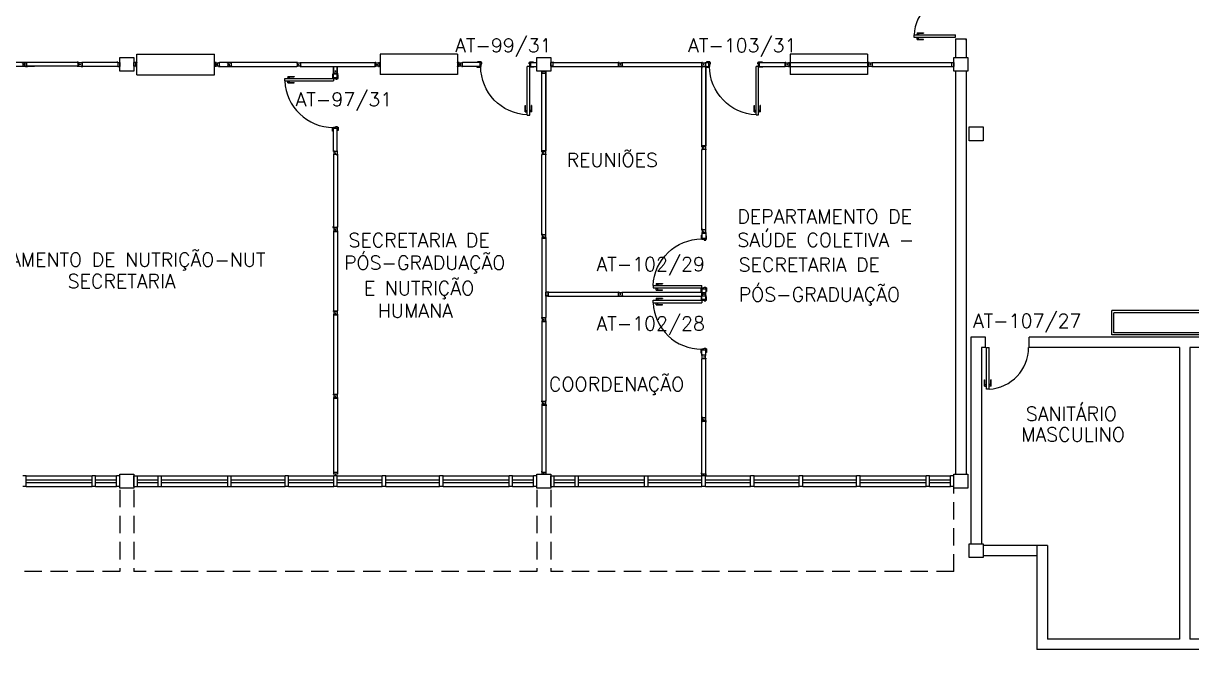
# Model space of a CAD drawing. Header units: millimetres. Extents: x 2069 to 2250, y 1124 to 1284.
# Drawn here: x 2161.82 to 2178.63, y 1150.56 to 1159.57 of the extents above; entities that cross this region are included whole.
import ezdxf

# ---------------------------------------------------------------- set-up
doc = ezdxf.new("R2010")
doc.units = ezdxf.units.MM
doc.linetypes.add('HIDDEN', pattern=[0.375, 0.25, -0.125])
for name, color, linetype in [('ALV', 2, 'Continuous'), ('DIV', 2, 'Continuous'), ('DIV2', 2, 'Continuous'), ('DIVC', 2, 'Continuous'), ('ENDEREÇO', 2, 'Continuous'), ('JANELA', 1, 'Continuous'), ('MACANETA', 1, 'Continuous'), ('PEÇAS', 1, 'Continuous'), ('PILARES', 3, 'Continuous'), ('PORTA', 2, 'Continuous'), ('PROJECOES', 1, 'HIDDEN'), ('TEXTO', 2, 'Continuous')]:
    doc.layers.add(name, color=color, linetype=linetype)
doc.styles.add('UNB-100', font='simplex.shx', dxfattribs={"height": 0.2})

# ---------------------------------------------------------------- blocks, each defined once
blk = doc.blocks.new('DOOR60')
at = {"layer": 'MACANETA', "color": 1}
for p, q in [((-0.015, -0.465), (-0.01, -0.465)), ((-0.015, -0.555), (-0.015, -0.465)), ((-0.01, -0.555), (-0.01, -0.465)), ((0.08, -0.465), (0.075, -0.465)), ((0.075, -0.555), (0.075, -0.465)), ((0.08, -0.555), (0.08, -0.465)), ((-0.015, -0.555), (0.012, -0.555)), ((-0.01, -0.535), (0.012, -0.535)), ((0.012, -0.563), (0.012, -0.528)), ((0.012, -0.528), (0.015, -0.528)), ((0.012, -0.563), (0.015, -0.563)), ((0.053, -0.528), (0.05, -0.528)), ((0.053, -0.563), (0.05, -0.563)), ((0.053, -0.563), (0.053, -0.528)), ((0.075, -0.535), (0.053, -0.535)), ((0.08, -0.555), (0.053, -0.555))]:
    blk.add_line(p, q, dxfattribs=at)
at = {"layer": 'PORTA'}
for p, q in [((0.015, -0.6), (0.015, 0)), ((0.015, 0), (0.05, 0)), ((0.05, -0.6), (0.05, 0)), ((0.05, -0.6), (0.015, -0.6))]:
    blk.add_line(p, q, dxfattribs=at)
at = {"layer": 'PORTA', "color": 1}
blk.add_arc((0.02, 0), 0.6, 272.866, 0, dxfattribs=at)
blk = doc.blocks.new('DOOR-60')
at = {"layer": 'MACANETA', "color": 1}
for p, q in [((-0.08, -0.555), (-0.08, -0.465)), ((-0.08, -0.465), (-0.075, -0.465)), ((-0.075, -0.555), (-0.075, -0.465)), ((0.01, -0.555), (0.01, -0.465)), ((0.015, -0.465), (0.01, -0.465)), ((0.015, -0.555), (0.015, -0.465)), ((-0.08, -0.555), (-0.053, -0.555)), ((-0.075, -0.535), (-0.053, -0.535)), ((-0.053, -0.528), (-0.05, -0.528)), ((-0.053, -0.563), (-0.053, -0.528)), ((-0.053, -0.563), (-0.05, -0.563)), ((-0.012, -0.528), (-0.015, -0.528)), ((-0.012, -0.563), (-0.015, -0.563)), ((-0.012, -0.563), (-0.012, -0.528)), ((0.01, -0.535), (-0.012, -0.535)), ((0.015, -0.555), (-0.012, -0.555))]:
    blk.add_line(p, q, dxfattribs=at)
at = {"layer": 'PORTA'}
for p, q in [((-0.05, -0.6), (-0.05, 0)), ((-0.015, 0), (-0.05, 0)), ((-0.015, -0.6), (-0.015, 0)), ((-0.05, -0.6), (-0.015, -0.6))]:
    blk.add_line(p, q, dxfattribs=at)
at = {"layer": 'PORTA', "color": 1}
blk.add_arc((-0.02, 0), 0.6, 180, 267.134, dxfattribs=at)
blk = doc.blocks.new('GCH12')
for p, q in [((-0.005, 0), (0.005, 0)), ((0, -0.005), (0, 0.005)), ((0.028, -0.029), (0.028, 0.028)), ((0.028, 0.028), (0.043, 0.028)), ((0.043, 0.148), (1.157, 0.148)), ((0.043, -0.149), (0.043, 0.148)), ((0.043, 0.03), (0.043, 0.028)), ((1.157, -0.149), (1.157, 0.148)), ((1.157, 0.03), (1.157, 0.028)), ((1.171, 0.028), (1.157, 0.028)), ((1.171, -0.029), (1.171, 0.028)), ((1.205, 0), (1.195, 0)), ((1.2, -0.005), (1.2, 0.005)), ((0.028, -0.029), (0.043, -0.029)), ((0.043, -0.029), (0.043, -0.031)), ((0.043, -0.149), (1.157, -0.149)), ((1.157, -0.029), (1.157, -0.031)), ((1.171, -0.029), (1.157, -0.029))]:
    blk.add_line(p, q)
blk = doc.blocks.new('IMTT')
for p, q in [((-0.005, 0), (0.005, 0)), ((0.029, 0.029), (0, 0.029)), ((0, -0.028), (0, 0.029)), ((0.029, -0.028), (0, -0.028))]:
    blk.add_line(p, q)
blk = doc.blocks.new('MTT')
for p, q in [((-0.029, 0.018), (-0.029, 0.029)), ((-0.019, 0.029), (-0.029, 0.029)), ((-0.024, 0.018), (-0.029, 0.018)), ((-0.024, 0.018), (-0.024, -0.019)), ((-0.019, 0.024), (-0.019, 0.029)), ((-0.019, 0.024), (0.018, 0.024)), ((-0.005, 0), (0.005, 0)), ((0, -0.005), (0, 0.005)), ((0.018, 0.024), (0.018, 0.029)), ((0.018, 0.029), (0.029, 0.029)), ((0.024, 0.018), (0.029, 0.018)), ((0.024, 0.018), (0.024, -0.019)), ((0.029, 0.018), (0.029, 0.029)), ((-0.029, -0.019), (-0.024, -0.019)), ((-0.029, -0.019), (-0.029, -0.029)), ((-0.019, -0.029), (-0.029, -0.029)), ((0.018, -0.024), (-0.019, -0.024)), ((-0.019, -0.024), (-0.019, -0.029)), ((0.018, -0.024), (0.018, -0.029)), ((0.018, -0.029), (0.029, -0.029)), ((0.029, -0.019), (0.024, -0.019)), ((0.029, -0.019), (0.029, -0.029))]:
    blk.add_line(p, q)
blk = doc.blocks.new('DIV8')
for p, q in [((0.005, 0), (-0.005, 0)), ((0, 0.005), (0, -0.005)), ((0.024, 0.019), (0.028, 0.019)), ((0.024, 0.017), (0.024, 0.019)), ((0.024, 0.017), (0.028, 0.017)), ((0.028, 0.03), (0.043, 0.03)), ((0.028, 0.03), (0.028, 0.019)), ((0.028, 0.017), (0.028, -0.016)), ((0.769, 0.028), (0.03, 0.028)), ((0.03, 0.028), (0.03, -0.028)), ((0.043, 0.028), (0.043, 0.03)), ((0.757, 0.028), (0.757, 0.03)), ((0.771, 0.03), (0.757, 0.03)), ((0.769, 0.028), (0.769, -0.028)), ((0.771, 0.03), (0.771, 0.019)), ((0.776, 0.019), (0.771, 0.019)), ((0.771, 0.017), (0.771, -0.016)), ((0.776, 0.017), (0.771, 0.017)), ((0.776, 0.017), (0.776, 0.019)), ((0.805, 0), (0.795, 0)), ((0.8, 0.005), (0.8, -0.005)), ((0.024, -0.016), (0.028, -0.016)), ((0.024, -0.019), (0.024, -0.016)), ((0.024, -0.019), (0.028, -0.019)), ((0.028, -0.019), (0.028, -0.03)), ((0.028, -0.03), (0.043, -0.03)), ((0.769, -0.028), (0.03, -0.028)), ((0.043, -0.03), (0.043, -0.028)), ((0.757, -0.03), (0.757, -0.028)), ((0.771, -0.03), (0.757, -0.03)), ((0.776, -0.016), (0.771, -0.016)), ((0.776, -0.019), (0.771, -0.019)), ((0.771, -0.019), (0.771, -0.03)), ((0.776, -0.019), (0.776, -0.016))]:
    blk.add_line(p, q)
blk = doc.blocks.new('DIV12')
for p, q in [((-0.0051, 0), (0.0051, 0)), ((0, -0.0051), (0, 0.0051)), ((0.0285, 0.0285), (1.1715, 0.0285)), ((0.0285, -0.0285), (0.0285, 0.0285)), ((1.1715, -0.0285), (1.1715, 0.0285)), ((1.1949, 0), (1.2051, 0)), ((1.2, -0.0051), (1.2, 0.0051)), ((0.0285, -0.0285), (1.1715, -0.0285))]:
    blk.add_line(p, q)
blk = doc.blocks.new('DIV123')
for p, q in [((-0.0285, 0.0285), (-0.0285, 1.0965)), ((0.0285, 1.0965), (-0.0285, 1.0965)), ((0.0051, 1.125), (-0.0051, 1.125)), ((0, 1.1199), (0, 1.1301)), ((0.0285, 0.0285), (0.0285, 1.0965)), ((0.0285, 0.0285), (-0.0285, 0.0285)), ((0.0051, 0), (-0.0051, 0)), ((0, -0.0051), (0, 0.0051))]:
    blk.add_line(p, q)
blk = doc.blocks.new('DOOR70')
at = {"layer": 'MACANETA', "color": 1}
for p, q in [((-0.015, -0.565), (-0.01, -0.565)), ((-0.015, -0.655), (-0.015, -0.565)), ((-0.015, -0.655), (0.012, -0.655)), ((-0.01, -0.655), (-0.01, -0.565)), ((-0.01, -0.635), (0.012, -0.635)), ((0.012, -0.663), (0.012, -0.628)), ((0.012, -0.628), (0.015, -0.628)), ((0.012, -0.663), (0.015, -0.663)), ((0.053, -0.628), (0.05, -0.628)), ((0.053, -0.663), (0.05, -0.663)), ((0.053, -0.663), (0.053, -0.628)), ((0.075, -0.635), (0.053, -0.635)), ((0.08, -0.655), (0.053, -0.655)), ((0.08, -0.565), (0.075, -0.565)), ((0.075, -0.655), (0.075, -0.565)), ((0.08, -0.655), (0.08, -0.565))]:
    blk.add_line(p, q, dxfattribs=at)
at = {"layer": 'PORTA'}
for p, q in [((0.015, -0.7), (0.015, 0)), ((0.015, 0), (0.05, 0)), ((0.05, -0.7), (0.05, 0)), ((0.05, -0.7), (0.015, -0.7))]:
    blk.add_line(p, q, dxfattribs=at)
at = {"layer": 'PORTA', "color": 1}
blk.add_arc((0.02, 0), 0.7, 272.4563, 0, dxfattribs=at)

msp = doc.modelspace()

# ---------------------------------------------------------------- linework, layer by layer
at = {"layer": 'ALV'}
for p, q in [((2175.23825, 1159.35127), (2175.23825, 1159.08127)), ((2175.23825, 1159.35127), (2175.38825, 1159.35127)), ((2175.23825, 1159.35127), (2175.23825, 1159.33127)), ((2175.38825, 1159.35127), (2175.38825, 1159.08127)), ((2175.38825, 1159.33127), (2175.38825, 1159.35127)), ((2169.41325, 1158.95277), (2170.44175, 1158.95277)), ((2171.64175, 1158.92427), (2171.64175, 1157.80675)), ((2169.34175, 1158.85277), (2169.34175, 1157.73525)), ((2175.23825, 1158.88127), (2175.23825, 1153.08127)), ((2175.38825, 1158.88127), (2175.38825, 1153.08127)), ((2171.57575, 1156.52277), (2171.58575, 1156.52277)), ((2171.57575, 1156.47277), (2171.58575, 1156.47277)), ((2169.37325, 1155.64577), (2170.44275, 1155.64577)), ((2175.45825, 1155.05627), (2175.45825, 1152.08127)), ((2175.66825, 1155.05627), (2175.45825, 1155.05627)), ((2175.60825, 1154.90627), (2175.60825, 1152.08127)), ((2175.66825, 1154.90627), (2175.60825, 1154.90627)), ((2175.66825, 1154.90627), (2175.66825, 1155.05627)), ((2180.76825, 1155.05627), (2176.29825, 1155.05627)), ((2176.29825, 1154.90627), (2176.29825, 1155.05627)), ((2178.45825, 1154.90627), (2176.29825, 1154.90627)), ((2178.45825, 1154.90627), (2178.45825, 1150.70627)), ((2180.76825, 1154.90627), (2178.60825, 1154.90627)), ((2178.60825, 1154.90627), (2178.60825, 1150.70627)), ((2171.57575, 1154.87577), (2171.58575, 1154.87577)), ((2171.57575, 1154.82577), (2171.58575, 1154.82577)), ((2176.55825, 1152.05627), (2175.63325, 1152.05627)), ((2176.40825, 1152.05627), (2176.40825, 1150.55627)), ((2176.55825, 1152.05627), (2176.55825, 1150.70627)), ((2176.40825, 1151.90627), (2175.63325, 1151.90627)), ((2178.45825, 1150.70627), (2176.55825, 1150.70627)), ((2180.50825, 1150.70627), (2178.60825, 1150.70627)), ((2180.65825, 1150.55627), (2176.40825, 1150.55627))]:
    msp.add_line(p, q, dxfattribs=at)
at = {"layer": 'DIV', "color": 3}
for p, q in [((2161.86325, 1153.05627), (2161.81325, 1153.05627)), ((2161.86325, 1152.90627), (2161.86325, 1153.05627)), ((2162.81325, 1152.90627), (2162.81325, 1153.05627)), ((2162.86325, 1153.05627), (2162.81325, 1153.05627)), ((2162.86325, 1152.90627), (2162.86325, 1153.05627)), ((2163.16325, 1152.90627), (2163.16325, 1153.05627)), ((2163.21325, 1153.05627), (2163.16325, 1153.05627)), ((2163.21325, 1152.90627), (2163.21325, 1153.05627)), ((2163.41325, 1153.05627), (2163.46325, 1153.05627)), ((2163.41325, 1152.90627), (2163.41325, 1153.05627)), ((2163.46325, 1152.90627), (2163.46325, 1153.05627)), ((2163.76325, 1153.05627), (2163.81325, 1153.05627)), ((2163.76325, 1152.90627), (2163.76325, 1153.05627)), ((2163.81325, 1152.90627), (2163.81325, 1153.05627)), ((2164.76325, 1152.90627), (2164.76325, 1153.05627)), ((2164.76325, 1153.05627), (2164.81325, 1153.05627)), ((2164.81325, 1152.90627), (2164.81325, 1153.05627)), ((2165.63825, 1153.05627), (2165.58825, 1153.05627)), ((2165.58825, 1152.90627), (2165.58825, 1153.05627)), ((2165.63825, 1152.90627), (2165.63825, 1153.05627)), ((2166.28825, 1152.90627), (2166.28825, 1153.05627)), ((2166.33825, 1153.05627), (2166.28825, 1153.05627)), ((2166.33825, 1152.90627), (2166.33825, 1153.05627)), ((2167.03825, 1153.05627), (2166.98825, 1153.05627)), ((2166.98825, 1152.90627), (2166.98825, 1153.05627)), ((2167.03825, 1152.90627), (2167.03825, 1153.05627)), ((2167.86325, 1153.05627), (2167.81325, 1153.05627)), ((2167.81325, 1152.90627), (2167.81325, 1153.05627)), ((2167.86325, 1152.90627), (2167.86325, 1153.05627)), ((2168.81325, 1152.90627), (2168.81325, 1153.05627)), ((2168.86325, 1153.05627), (2168.81325, 1153.05627)), ((2168.86325, 1152.90627), (2168.86325, 1153.05627)), ((2169.16325, 1152.90627), (2169.16325, 1153.05627)), ((2169.21325, 1153.05627), (2169.16325, 1153.05627)), ((2169.21325, 1152.90627), (2169.21325, 1153.05627)), ((2169.41325, 1153.05627), (2169.46325, 1153.05627)), ((2169.41325, 1152.90627), (2169.41325, 1153.05627)), ((2169.46325, 1152.90627), (2169.46325, 1153.05627)), ((2169.76325, 1153.05627), (2169.81325, 1153.05627)), ((2169.76325, 1152.90627), (2169.76325, 1153.05627)), ((2169.81325, 1152.90627), (2169.81325, 1153.05627)), ((2170.76325, 1152.90627), (2170.76325, 1153.05627)), ((2170.76325, 1153.05627), (2170.81325, 1153.05627)), ((2170.81325, 1152.90627), (2170.81325, 1153.05627)), ((2171.63825, 1153.05627), (2171.58825, 1153.05627)), ((2171.58825, 1152.90627), (2171.58825, 1153.05627)), ((2171.63825, 1152.90627), (2171.63825, 1153.05627)), ((2172.28825, 1152.90627), (2172.28825, 1153.05627)), ((2172.33825, 1153.05627), (2172.28825, 1153.05627)), ((2172.33825, 1152.90627), (2172.33825, 1153.05627)), ((2173.03825, 1153.05627), (2172.98825, 1153.05627)), ((2172.98825, 1152.90627), (2172.98825, 1153.05627)), ((2173.03825, 1152.90627), (2173.03825, 1153.05627)), ((2173.86325, 1153.05627), (2173.81325, 1153.05627)), ((2173.81325, 1152.90627), (2173.81325, 1153.05627)), ((2173.86325, 1152.90627), (2173.86325, 1153.05627)), ((2174.81325, 1152.90627), (2174.81325, 1153.05627)), ((2174.86325, 1153.05627), (2174.81325, 1153.05627)), ((2174.86325, 1152.90627), (2174.86325, 1153.05627)), ((2175.16325, 1152.90627), (2175.16325, 1153.05627)), ((2175.21325, 1153.05627), (2175.16325, 1153.05627)), ((2175.21325, 1152.90627), (2175.21325, 1153.05627)), ((2161.86325, 1152.90627), (2161.81325, 1152.90627)), ((2162.86325, 1152.90627), (2162.81325, 1152.90627)), ((2163.21325, 1152.90627), (2163.16325, 1152.90627)), ((2163.41325, 1152.90627), (2163.46325, 1152.90627)), ((2163.76325, 1152.90627), (2163.81325, 1152.90627)), ((2164.76325, 1152.90627), (2164.81325, 1152.90627)), ((2165.63825, 1152.90627), (2165.58825, 1152.90627)), ((2166.33825, 1152.90627), (2166.28825, 1152.90627)), ((2167.03825, 1152.90627), (2166.98825, 1152.90627)), ((2167.86325, 1152.90627), (2167.81325, 1152.90627)), ((2168.86325, 1152.90627), (2168.81325, 1152.90627)), ((2169.21325, 1152.90627), (2169.16325, 1152.90627)), ((2169.41325, 1152.90627), (2169.46325, 1152.90627)), ((2169.76325, 1152.90627), (2169.81325, 1152.90627)), ((2170.76325, 1152.90627), (2170.81325, 1152.90627)), ((2171.63825, 1152.90627), (2171.58825, 1152.90627)), ((2172.33825, 1152.90627), (2172.28825, 1152.90627)), ((2173.03825, 1152.90627), (2172.98825, 1152.90627)), ((2173.86325, 1152.90627), (2173.81325, 1152.90627)), ((2174.86325, 1152.90627), (2174.81325, 1152.90627)), ((2175.21325, 1152.90627), (2175.16325, 1152.90627))]:
    msp.add_line(p, q, dxfattribs=at)
at = {"layer": 'DIV2'}
for p, q in [((2161.98275, 1159.00777), (2161.13175, 1159.00777)), ((2161.98275, 1158.95077), (2161.13175, 1158.95077)), ((2162.64335, 1158.98127), (2162.63315, 1158.98127)), ((2162.63825, 1158.98637), (2162.63825, 1158.97617)), ((2162.66175, 1158.99777), (2162.66175, 1158.99977)), ((2162.66175, 1158.99977), (2162.66675, 1158.99977)), ((2162.66175, 1158.99777), (2162.66675, 1158.99777)), ((2162.66175, 1158.96277), (2162.66175, 1158.96477)), ((2162.66175, 1158.96477), (2162.66675, 1158.96477)), ((2162.66175, 1158.96277), (2162.66675, 1158.96277)), ((2162.66675, 1159.01177), (2162.66675, 1158.99977)), ((2162.66675, 1159.01177), (2162.68113, 1159.01177)), ((2162.66675, 1158.99777), (2162.66675, 1158.96477)), ((2162.66675, 1158.96277), (2162.66675, 1158.95077)), ((2162.66675, 1158.95077), (2162.68113, 1158.95077)), ((2162.66875, 1159.00977), (2162.66875, 1158.95277)), ((2163.18275, 1159.00977), (2162.66875, 1159.00977)), ((2163.18275, 1158.95277), (2162.66875, 1158.95277)), ((2162.68113, 1159.00977), (2162.68113, 1159.01177)), ((2162.68113, 1158.95077), (2162.68113, 1158.95277)), ((2163.17037, 1159.00977), (2163.17037, 1159.01177)), ((2163.18475, 1159.01177), (2163.17037, 1159.01177)), ((2163.17037, 1158.95077), (2163.17037, 1158.95277)), ((2163.18475, 1158.95077), (2163.17037, 1158.95077)), ((2163.18275, 1159.00977), (2163.18275, 1158.95277)), ((2163.18475, 1159.01177), (2163.18475, 1158.99977)), ((2163.18975, 1158.99977), (2163.18475, 1158.99977)), ((2163.18475, 1158.99777), (2163.18475, 1158.96477)), ((2163.18975, 1158.99777), (2163.18475, 1158.99777)), ((2163.18975, 1158.96477), (2163.18475, 1158.96477)), ((2163.18475, 1158.96277), (2163.18475, 1158.95077)), ((2163.18975, 1158.96277), (2163.18475, 1158.96277)), ((2163.18975, 1158.99777), (2163.18975, 1158.99977)), ((2163.18975, 1158.96277), (2163.18975, 1158.96477)), ((2163.20815, 1158.98127), (2163.21835, 1158.98127)), ((2163.21325, 1158.98637), (2163.21325, 1158.97617)), ((2163.41835, 1158.98127), (2163.40815, 1158.98127)), ((2163.41325, 1158.98637), (2163.41325, 1158.97617)), ((2163.43675, 1158.99777), (2163.43675, 1158.99977)), ((2163.43675, 1158.99977), (2163.44175, 1158.99977)), ((2163.43675, 1158.99777), (2163.44175, 1158.99777)), ((2163.43675, 1158.96277), (2163.43675, 1158.96477)), ((2163.43675, 1158.96477), (2163.44175, 1158.96477)), ((2163.43675, 1158.96277), (2163.44175, 1158.96277)), ((2163.44175, 1159.01177), (2163.44175, 1158.99977)), ((2163.44175, 1159.01177), (2163.45613, 1159.01177)), ((2163.44175, 1158.99777), (2163.44175, 1158.96477)), ((2163.44175, 1158.96277), (2163.44175, 1158.95077)), ((2163.44175, 1158.95077), (2163.45613, 1158.95077)), ((2163.44375, 1159.00977), (2163.44375, 1158.95277)), ((2163.45613, 1159.00977), (2163.45613, 1159.01177)), ((2163.45613, 1158.95077), (2163.45613, 1158.95277)), ((2165.75975, 1159.00977), (2164.64375, 1159.00977)), ((2164.64375, 1158.95277), (2165.75975, 1158.95277)), ((2166.28375, 1158.95245), (2166.28375, 1158.85277)), ((2166.28375, 1158.85277), (2166.28375, 1158.95245)), ((2166.34075, 1158.95245), (2166.34075, 1158.85277)), ((2166.34075, 1158.85277), (2166.34075, 1158.95245)), ((2168.39474, 1159.00933), (2168.14175, 1159.00964)), ((2168.39474, 1158.95233), (2168.14175, 1158.95277)), ((2168.34974, 1158.95233), (2168.34974, 1158.94233)), ((2168.34974, 1158.94233), (2168.39974, 1158.94233)), ((2168.35974, 1159.01933), (2168.35974, 1159.00933)), ((2168.40974, 1159.01933), (2168.35974, 1159.01933)), ((2168.39474, 1159.00933), (2168.40974, 1159.00933)), ((2168.39474, 1158.95233), (2168.39474, 1159.00933)), ((2168.39474, 1158.95233), (2168.39974, 1158.95233)), ((2168.39974, 1158.95233), (2168.40974, 1158.95233)), ((2168.39974, 1158.94233), (2168.39974, 1158.95233)), ((2168.40974, 1159.00933), (2168.40974, 1159.01933)), ((2168.41974, 1159.00933), (2168.40974, 1159.00933)), ((2168.40974, 1158.98733), (2168.41974, 1158.98733)), ((2168.40974, 1158.95233), (2168.40974, 1158.98733)), ((2168.41974, 1158.98733), (2168.41974, 1159.00933)), ((2169.09974, 1159.00933), (2169.10974, 1159.00933)), ((2169.09974, 1158.98733), (2169.09974, 1159.00933)), ((2169.10974, 1158.98733), (2169.09974, 1158.98733)), ((2169.10974, 1159.01933), (2169.15974, 1159.01933)), ((2169.10974, 1159.00933), (2169.10974, 1159.01933)), ((2169.12474, 1159.00933), (2169.10974, 1159.00933)), ((2169.10974, 1158.95233), (2169.10974, 1158.98733)), ((2169.11974, 1158.95233), (2169.10974, 1158.95233)), ((2169.12474, 1158.95233), (2169.11974, 1158.95233)), ((2169.11974, 1158.94233), (2169.11974, 1158.95233)), ((2169.16974, 1158.94233), (2169.11974, 1158.94233)), ((2169.12474, 1159.00933), (2169.21325, 1159.00933)), ((2169.12474, 1158.95233), (2169.12474, 1159.00933)), ((2169.12474, 1158.95233), (2169.21325, 1158.95233)), ((2169.15974, 1159.01933), (2169.15974, 1159.00933)), ((2169.16974, 1158.95233), (2169.16974, 1158.94233)), ((2169.43675, 1158.99777), (2169.43675, 1158.99977)), ((2169.43675, 1158.99977), (2169.44175, 1158.99977)), ((2169.43675, 1158.99777), (2169.44175, 1158.99777)), ((2169.43675, 1158.96277), (2169.43675, 1158.96477)), ((2169.43675, 1158.96477), (2169.44175, 1158.96477)), ((2169.43675, 1158.96277), (2169.44175, 1158.96277)), ((2169.44175, 1159.01177), (2169.44175, 1158.99977)), ((2169.44175, 1159.01177), (2169.45613, 1159.01177)), ((2169.44175, 1158.99777), (2169.44175, 1158.96477)), ((2169.44175, 1158.96277), (2169.44175, 1158.95077)), ((2169.44175, 1158.95077), (2169.45613, 1158.95077)), ((2169.44375, 1159.00977), (2169.44375, 1158.95277)), ((2169.44375, 1159.00977), (2170.38475, 1159.00977)), ((2169.44375, 1158.95277), (2170.38475, 1158.95277)), ((2169.45613, 1159.00977), (2169.45613, 1159.01177)), ((2169.45613, 1158.95077), (2169.45613, 1158.95277)), ((2170.38475, 1158.95277), (2170.38475, 1159.00977)), ((2170.40815, 1158.98127), (2170.41835, 1158.98127)), ((2170.41325, 1158.97617), (2170.41325, 1158.98637)), ((2171.58475, 1158.95277), (2171.58475, 1158.92427)), ((2171.58475, 1158.92427), (2171.58475, 1158.95277)), ((2171.58475, 1157.79432), (2171.58475, 1158.92427)), ((2171.60815, 1158.98127), (2171.61835, 1158.98127)), ((2171.61325, 1158.97617), (2171.61325, 1158.98637)), ((2171.61325, 1158.94767), (2171.61325, 1158.95787)), ((2171.61325, 1158.94767), (2171.61325, 1158.95787)), ((2171.61325, 1158.95771), (2171.61325, 1158.94783)), ((2171.64175, 1159.00977), (2171.68675, 1159.00977)), ((2171.64175, 1158.95277), (2171.64175, 1159.00977)), ((2171.64175, 1158.95277), (2171.64175, 1158.94277)), ((2171.64175, 1158.95277), (2171.68675, 1158.95277)), ((2171.64175, 1158.95277), (2171.64175, 1158.92427)), ((2171.64175, 1158.92427), (2171.64175, 1158.95277)), ((2171.64175, 1158.94277), (2171.69175, 1158.94277)), ((2171.64175, 1157.80675), (2171.64175, 1158.92427)), ((2171.65175, 1159.01977), (2171.65175, 1159.00977)), ((2171.70175, 1159.01977), (2171.65175, 1159.01977)), ((2171.68675, 1159.00977), (2171.70175, 1159.00977)), ((2171.68675, 1158.95277), (2171.68675, 1159.00977)), ((2171.68675, 1158.95277), (2171.69175, 1158.95277)), ((2171.69175, 1158.95277), (2171.70175, 1158.95277)), ((2171.69175, 1158.94277), (2171.69175, 1158.95277)), ((2171.70175, 1159.00977), (2171.70175, 1159.01977)), ((2171.71175, 1159.00977), (2171.70175, 1159.00977)), ((2171.70175, 1158.98777), (2171.71175, 1158.98777)), ((2171.70175, 1158.95277), (2171.70175, 1158.98777)), ((2171.71175, 1158.98777), (2171.71175, 1159.00977)), ((2172.39175, 1159.00977), (2172.40175, 1159.00977)), ((2172.39175, 1158.98777), (2172.39175, 1159.00977)), ((2172.40175, 1158.98777), (2172.39175, 1158.98777)), ((2172.40175, 1159.00977), (2172.40175, 1159.01977)), ((2172.40175, 1159.01977), (2172.45175, 1159.01977)), ((2172.41675, 1159.00977), (2172.40175, 1159.00977)), ((2172.40175, 1158.95277), (2172.40175, 1158.98777)), ((2172.41175, 1158.95277), (2172.40175, 1158.95277)), ((2172.41675, 1158.95277), (2172.41175, 1158.95277)), ((2172.41175, 1158.94277), (2172.41175, 1158.95277)), ((2172.46175, 1158.94277), (2172.41175, 1158.94277)), ((2172.41675, 1158.95277), (2172.41675, 1159.00977)), ((2172.41675, 1159.00977), (2172.78475, 1159.00977)), ((2172.41675, 1158.95277), (2172.78475, 1158.95277)), ((2172.45175, 1159.01977), (2172.45175, 1159.00977)), ((2172.46175, 1158.95277), (2172.46175, 1158.94277)), ((2172.78475, 1158.95277), (2172.78475, 1159.00977)), ((2172.80815, 1158.98127), (2172.81835, 1158.98127)), ((2172.81325, 1158.97617), (2172.81325, 1158.98637)), ((2166.28375, 1158.83877), (2166.27375, 1158.83877)), ((2166.27375, 1158.83877), (2166.27375, 1158.78877)), ((2166.27375, 1158.78877), (2166.28375, 1158.78877)), ((2166.28175, 1158.85277), (2166.29375, 1158.85277)), ((2166.28175, 1158.85277), (2166.28175, 1158.83839)), ((2166.28375, 1158.83839), (2166.28175, 1158.83839)), ((2166.29375, 1158.85277), (2166.28375, 1158.85277)), ((2166.28375, 1158.79377), (2166.28375, 1158.85277)), ((2166.34075, 1158.85277), (2166.28375, 1158.85277)), ((2166.28375, 1158.85077), (2166.34075, 1158.85077)), ((2166.34075, 1158.83839), (2166.28375, 1158.83839)), ((2166.28375, 1158.79377), (2166.34075, 1158.79377)), ((2166.28375, 1158.79377), (2166.28375, 1158.78877)), ((2166.28375, 1158.78877), (2166.28375, 1158.77877)), ((2166.28375, 1158.77877), (2166.31875, 1158.77877)), ((2166.29575, 1158.85277), (2166.32875, 1158.85277)), ((2166.31735, 1158.88127), (2166.30715, 1158.88127)), ((2166.31225, 1158.87617), (2166.31225, 1158.88637)), ((2166.31225, 1158.87617), (2166.31225, 1158.88637)), ((2166.31225, 1158.88621), (2166.31225, 1158.87633)), ((2166.31875, 1158.77877), (2166.31875, 1158.76877)), ((2166.31875, 1158.76877), (2166.34075, 1158.76877)), ((2166.33075, 1158.85277), (2166.34275, 1158.85277)), ((2166.33075, 1158.85277), (2166.34075, 1158.85277)), ((2166.34075, 1158.79377), (2166.34075, 1158.85277)), ((2166.34275, 1158.83839), (2166.34075, 1158.83839)), ((2166.35075, 1158.82877), (2166.34075, 1158.82877)), ((2166.34075, 1158.79377), (2166.34075, 1158.77877)), ((2166.34075, 1158.76877), (2166.34075, 1158.77877)), ((2166.34075, 1158.77877), (2166.35075, 1158.77877)), ((2166.34275, 1158.85277), (2166.34275, 1158.83839)), ((2166.35075, 1158.77877), (2166.35075, 1158.82877)), ((2169.29475, 1158.85277), (2169.28275, 1158.85277)), ((2169.28475, 1158.88127), (2169.28475, 1158.85277)), ((2169.28475, 1158.85277), (2169.28475, 1158.88127)), ((2169.29475, 1158.85277), (2169.28475, 1158.85277)), ((2169.28475, 1157.72282), (2169.28475, 1158.85277)), ((2169.28475, 1158.85277), (2169.34175, 1158.85277)), ((2169.28675, 1158.85477), (2169.28675, 1158.87927)), ((2169.29275, 1158.85477), (2169.28675, 1158.85477)), ((2169.29475, 1158.85977), (2169.29275, 1158.85977)), ((2169.29275, 1158.85477), (2169.29275, 1158.85977)), ((2169.29475, 1158.85277), (2169.29475, 1158.85977)), ((2169.29475, 1158.85777), (2169.29675, 1158.85777)), ((2169.29475, 1158.85777), (2169.29475, 1158.85277)), ((2169.29675, 1158.85777), (2169.29675, 1158.85277)), ((2169.32975, 1158.85277), (2169.29675, 1158.85277)), ((2169.30815, 1158.88127), (2169.31835, 1158.88127)), ((2169.31325, 1158.87617), (2169.31325, 1158.88637)), ((2169.31325, 1158.87617), (2169.31325, 1158.88637)), ((2169.31325, 1158.88621), (2169.31325, 1158.87633)), ((2169.32975, 1158.85777), (2169.33175, 1158.85777)), ((2169.32975, 1158.85777), (2169.32975, 1158.85277)), ((2169.33375, 1158.85977), (2169.33175, 1158.85977)), ((2169.33175, 1158.85977), (2169.33175, 1158.85277)), ((2169.33175, 1158.85777), (2169.33175, 1158.85277)), ((2169.34375, 1158.85277), (2169.33175, 1158.85277)), ((2169.33175, 1158.85277), (2169.34175, 1158.85277)), ((2169.33375, 1158.85977), (2169.33375, 1158.85477)), ((2169.33375, 1158.85477), (2169.33975, 1158.85477)), ((2169.33975, 1158.87927), (2169.33975, 1158.85477)), ((2169.34175, 1158.88127), (2169.34175, 1158.85277)), ((2169.34175, 1158.85277), (2169.34175, 1158.88127)), ((2169.34175, 1157.73525), (2169.34175, 1158.85277)), ((2166.31875, 1158.07877), (2166.31875, 1158.08877)), ((2166.31875, 1158.08877), (2166.34075, 1158.08877)), ((2166.34075, 1158.08877), (2166.34075, 1158.07877)), ((2166.27375, 1158.01877), (2166.27375, 1158.06877)), ((2166.27375, 1158.06877), (2166.28375, 1158.06877)), ((2166.28375, 1158.01877), (2166.27375, 1158.01877)), ((2166.28375, 1158.06877), (2166.28375, 1158.07877)), ((2166.28375, 1158.07877), (2166.31875, 1158.07877)), ((2166.28375, 1158.06377), (2166.28375, 1158.06877)), ((2166.28375, 1157.73525), (2166.28375, 1158.06377)), ((2166.28375, 1158.06377), (2166.34075, 1158.06377)), ((2166.34075, 1158.07877), (2166.35075, 1158.07877)), ((2166.34075, 1158.06377), (2166.34075, 1158.07877)), ((2166.34075, 1157.73525), (2166.34075, 1158.06377)), ((2166.35075, 1158.02877), (2166.34075, 1158.02877)), ((2166.35075, 1158.07877), (2166.35075, 1158.02877)), ((2171.58474, 1157.80832), (2171.58474, 1157.79632)), ((2171.58974, 1157.79632), (2171.58474, 1157.79632)), ((2171.58974, 1157.79432), (2171.58474, 1157.79432)), ((2171.64275, 1157.80675), (2171.58575, 1157.80675)), ((2171.58575, 1156.60675), (2171.58575, 1157.74975)), ((2171.58974, 1157.79432), (2171.58974, 1157.79632)), ((2171.61935, 1157.77825), (2171.60915, 1157.77825)), ((2171.61425, 1157.77315), (2171.61425, 1157.78335)), ((2171.64275, 1156.60675), (2171.64275, 1157.74975)), ((2166.28475, 1157.67825), (2166.28475, 1156.63677)), ((2166.34175, 1157.67825), (2166.34175, 1156.63677)), ((2169.28474, 1157.73682), (2169.28474, 1157.72482)), ((2169.28974, 1157.72482), (2169.28474, 1157.72482)), ((2169.28974, 1157.72282), (2169.28474, 1157.72282)), ((2169.34275, 1157.73525), (2169.28575, 1157.73525)), ((2169.28575, 1156.53525), (2169.28575, 1157.67825)), ((2169.28974, 1157.72282), (2169.28974, 1157.72482)), ((2169.31935, 1157.70675), (2169.30915, 1157.70675)), ((2169.31425, 1157.70165), (2169.31425, 1157.71185)), ((2169.34275, 1156.53525), (2169.34275, 1157.67825)), ((2166.28475, 1156.64915), (2166.28275, 1156.64915)), ((2166.28275, 1156.63477), (2166.28275, 1156.64915)), ((2166.28275, 1156.63477), (2166.29475, 1156.63477)), ((2166.28475, 1156.63677), (2166.34175, 1156.63677)), ((2166.29475, 1156.62977), (2166.29475, 1156.63477)), ((2166.29675, 1156.62977), (2166.29475, 1156.62977)), ((2166.29675, 1156.63477), (2166.32975, 1156.63477)), ((2166.29675, 1156.62977), (2166.29675, 1156.63477)), ((2166.30815, 1156.60627), (2166.31835, 1156.60627)), ((2166.31325, 1156.61137), (2166.31325, 1156.60117)), ((2166.32975, 1156.62977), (2166.32975, 1156.63477)), ((2166.33175, 1156.62977), (2166.32975, 1156.62977)), ((2166.33175, 1156.63477), (2166.34375, 1156.63477)), ((2166.33175, 1156.62977), (2166.33175, 1156.63477)), ((2166.34375, 1156.64915), (2166.34175, 1156.64915)), ((2166.34375, 1156.63477), (2166.34375, 1156.64915)), ((2171.57575, 1156.52277), (2171.57575, 1156.47277)), ((2171.58575, 1156.54975), (2171.64275, 1156.54975)), ((2171.58575, 1156.54975), (2171.58575, 1156.47777)), ((2171.58575, 1156.47777), (2171.58575, 1156.47277)), ((2171.58575, 1156.47777), (2171.64275, 1156.47777)), ((2171.58575, 1156.47277), (2171.58575, 1156.46277)), ((2171.58575, 1156.46277), (2171.62075, 1156.46277)), ((2171.62075, 1156.46277), (2171.62075, 1156.45277)), ((2171.62075, 1156.45277), (2171.64275, 1156.45277)), ((2171.64275, 1156.54975), (2171.64275, 1156.47777)), ((2171.65275, 1156.51277), (2171.64275, 1156.51277)), ((2171.64275, 1156.47777), (2171.64275, 1156.46277)), ((2171.64275, 1156.46277), (2171.65275, 1156.46277)), ((2171.64275, 1156.45277), (2171.64275, 1156.46277)), ((2171.65275, 1156.46277), (2171.65275, 1156.51277)), ((2171.57575, 1155.75277), (2171.58575, 1155.75277)), ((2171.57575, 1155.70277), (2171.57575, 1155.75277)), ((2171.58575, 1155.76277), (2171.62075, 1155.76277)), ((2171.58575, 1155.75277), (2171.58575, 1155.76277)), ((2171.58575, 1155.74777), (2171.58575, 1155.75277)), ((2171.58575, 1155.74777), (2171.64275, 1155.74777)), ((2171.58575, 1155.74777), (2171.58575, 1155.70277)), ((2171.62075, 1155.77277), (2171.64275, 1155.77277)), ((2171.62075, 1155.76277), (2171.62075, 1155.77277)), ((2171.64275, 1155.77277), (2171.64275, 1155.76277)), ((2171.64275, 1155.74777), (2171.64275, 1155.76277)), ((2171.64275, 1155.76277), (2171.65275, 1155.76277)), ((2171.64275, 1155.74777), (2171.64275, 1155.70277)), ((2171.65275, 1155.76277), (2171.65275, 1155.71277)), ((2169.36625, 1155.69077), (2169.36625, 1155.69277)), ((2169.36625, 1155.69277), (2169.37125, 1155.69277)), ((2169.36625, 1155.69077), (2169.37125, 1155.69077)), ((2169.36625, 1155.65577), (2169.36625, 1155.65777)), ((2169.36625, 1155.65777), (2169.37125, 1155.65777)), ((2169.36625, 1155.65577), (2169.37125, 1155.65577)), ((2169.37125, 1155.70477), (2169.37125, 1155.69277)), ((2169.37125, 1155.70477), (2169.38564, 1155.70477)), ((2169.37125, 1155.69077), (2169.37125, 1155.65777)), ((2169.37125, 1155.65577), (2169.37125, 1155.64377)), ((2169.37125, 1155.64377), (2169.38564, 1155.64377)), ((2169.37325, 1155.70277), (2169.37325, 1155.64577)), ((2169.37325, 1155.70277), (2170.38575, 1155.70277)), ((2169.38564, 1155.70277), (2169.38564, 1155.70477)), ((2169.38564, 1155.64377), (2169.38564, 1155.64577)), ((2169.44475, 1155.64577), (2170.38575, 1155.64577)), ((2170.38575, 1155.64577), (2170.38575, 1155.70277)), ((2170.40915, 1155.67427), (2170.41935, 1155.67427)), ((2171.58575, 1155.70277), (2171.57575, 1155.70277)), ((2171.58575, 1155.64577), (2171.57575, 1155.64577)), ((2171.57575, 1155.64577), (2171.57575, 1155.59577)), ((2171.57575, 1155.59577), (2171.58575, 1155.59577)), ((2171.58575, 1155.60077), (2171.58575, 1155.64577)), ((2171.58575, 1155.60077), (2171.58575, 1155.59577)), ((2171.58575, 1155.60077), (2171.64275, 1155.60077)), ((2171.58575, 1155.59577), (2171.58575, 1155.58577)), ((2171.58575, 1155.58577), (2171.62075, 1155.58577)), ((2171.62075, 1155.58577), (2171.62075, 1155.57577)), ((2171.62075, 1155.57577), (2171.64275, 1155.57577)), ((2171.65275, 1155.71277), (2171.64275, 1155.71277)), ((2171.64275, 1155.60077), (2171.64275, 1155.64577)), ((2171.65275, 1155.63577), (2171.64275, 1155.63577)), ((2171.64275, 1155.60077), (2171.64275, 1155.58577)), ((2171.64275, 1155.58577), (2171.65275, 1155.58577)), ((2171.64275, 1155.57577), (2171.64275, 1155.58577)), ((2171.65275, 1155.58577), (2171.65275, 1155.63577)), ((2171.62075, 1154.89577), (2171.64275, 1154.89577)), ((2171.62075, 1154.88577), (2171.62075, 1154.89577)), ((2171.64275, 1154.89577), (2171.64275, 1154.88577)), ((2171.57575, 1154.82577), (2171.57575, 1154.87577)), ((2171.58575, 1154.88577), (2171.62075, 1154.88577)), ((2171.58575, 1154.87577), (2171.58575, 1154.88577)), ((2171.58575, 1154.87077), (2171.58575, 1154.87577)), ((2171.58575, 1154.87077), (2171.64275, 1154.87077)), ((2171.58575, 1154.79878), (2171.58575, 1154.87077)), ((2171.58575, 1154.79878), (2171.64275, 1154.79878)), ((2171.58575, 1153.05627), (2171.58575, 1154.74178)), ((2171.64275, 1154.87077), (2171.64275, 1154.88577)), ((2171.64275, 1154.88577), (2171.65275, 1154.88577)), ((2171.64275, 1154.79878), (2171.64275, 1154.87077)), ((2171.65275, 1154.83577), (2171.64275, 1154.83577)), ((2171.64275, 1153.05627), (2171.64275, 1154.74178)), ((2171.65275, 1154.88577), (2171.65275, 1154.83577)), ((2169.28375, 1154.07825), (2169.28375, 1154.06387)), ((2169.28375, 1154.07825), (2169.29575, 1154.07825)), ((2169.28575, 1154.06387), (2169.28375, 1154.06387)), ((2169.28575, 1154.07625), (2169.28575, 1153.11225)), ((2169.28575, 1154.07625), (2169.34275, 1154.07625)), ((2169.29575, 1154.08325), (2169.29575, 1154.07825)), ((2169.29775, 1154.08325), (2169.29575, 1154.08325)), ((2169.29775, 1154.08325), (2169.29775, 1154.07825)), ((2169.29775, 1154.07825), (2169.33075, 1154.07825)), ((2169.30915, 1154.10675), (2169.31935, 1154.10675)), ((2169.31425, 1154.11185), (2169.31425, 1154.10165)), ((2169.33075, 1154.08325), (2169.33075, 1154.07825)), ((2169.33275, 1154.08325), (2169.33075, 1154.08325)), ((2169.33275, 1154.08325), (2169.33275, 1154.07825)), ((2169.33275, 1154.07825), (2169.34475, 1154.07825)), ((2169.34275, 1154.07625), (2169.34275, 1153.11225)), ((2169.34475, 1154.06387), (2169.34275, 1154.06387)), ((2169.34475, 1154.07825), (2169.34475, 1154.06387)), ((2171.61425, 1153.88063), (2171.61425, 1153.87043)), ((2171.58375, 1153.84703), (2171.58375, 1153.83264)), ((2171.58375, 1153.84703), (2171.59575, 1153.84703)), ((2171.58575, 1153.83264), (2171.58375, 1153.83264)), ((2171.58575, 1153.84503), (2171.64275, 1153.84503)), ((2171.59575, 1153.85203), (2171.59575, 1153.84703)), ((2171.59775, 1153.85203), (2171.59575, 1153.85203)), ((2171.59775, 1153.85203), (2171.59775, 1153.84703)), ((2171.59775, 1153.84703), (2171.63075, 1153.84703)), ((2171.60915, 1153.87553), (2171.61935, 1153.87553)), ((2171.63075, 1153.85203), (2171.63075, 1153.84703)), ((2171.63275, 1153.85203), (2171.63075, 1153.85203)), ((2171.63275, 1153.85203), (2171.63275, 1153.84703)), ((2171.63275, 1153.84703), (2171.64475, 1153.84703)), ((2171.64475, 1153.83264), (2171.64275, 1153.83264)), ((2171.64475, 1153.84703), (2171.64475, 1153.83264)), ((2169.28375, 1153.11025), (2169.28375, 1153.12463)), ((2169.28575, 1153.12463), (2169.28375, 1153.12463)), ((2169.28375, 1153.11025), (2169.29575, 1153.11025)), ((2169.28575, 1153.11225), (2169.34275, 1153.11225)), ((2169.29575, 1153.10525), (2169.29575, 1153.11025)), ((2169.29775, 1153.10525), (2169.29575, 1153.10525)), ((2169.29775, 1153.10525), (2169.29775, 1153.11025)), ((2169.29775, 1153.11025), (2169.33075, 1153.11025)), ((2169.30915, 1153.10675), (2169.31935, 1153.10675)), ((2169.31425, 1153.08685), (2169.31425, 1153.10165)), ((2169.33075, 1153.10525), (2169.33075, 1153.11025)), ((2169.33275, 1153.10525), (2169.33075, 1153.10525)), ((2169.33275, 1153.10525), (2169.33275, 1153.11025)), ((2169.33275, 1153.11025), (2169.34475, 1153.11025)), ((2169.34475, 1153.12463), (2169.34275, 1153.12463)), ((2169.34475, 1153.11025), (2169.34475, 1153.12463)), ((2171.58275, 1153.08521), (2171.58275, 1153.0996)), ((2171.58475, 1153.0996), (2171.58275, 1153.0996)), ((2171.58275, 1153.08521), (2171.59475, 1153.08521)), ((2171.58475, 1153.08721), (2171.64175, 1153.08721)), ((2171.59475, 1153.08021), (2171.59475, 1153.08521)), ((2171.59675, 1153.08021), (2171.59475, 1153.08021)), ((2171.59675, 1153.08021), (2171.59675, 1153.08521)), ((2171.59675, 1153.08521), (2171.62975, 1153.08521)), ((2171.60815, 1153.08171), (2171.61835, 1153.08171)), ((2171.61325, 1153.06181), (2171.61325, 1153.07661)), ((2171.62975, 1153.08021), (2171.62975, 1153.08521)), ((2171.63175, 1153.08021), (2171.62975, 1153.08021)), ((2171.63175, 1153.08021), (2171.63175, 1153.08521)), ((2171.63175, 1153.08521), (2171.64375, 1153.08521)), ((2171.64375, 1153.0996), (2171.64175, 1153.0996)), ((2171.64375, 1153.08521), (2171.64375, 1153.0996))]:
    msp.add_line(p, q, dxfattribs=at)
at = {"layer": 'JANELA', "color": 1}
for p, q in [((2161.86325, 1153.05627), (2162.81325, 1153.05627)), ((2162.86325, 1153.05627), (2163.16325, 1153.05627)), ((2163.46325, 1153.05627), (2163.76325, 1153.05627)), ((2163.81325, 1153.05627), (2164.76325, 1153.05627)), ((2164.81325, 1153.05627), (2165.58825, 1153.05627)), ((2165.63825, 1153.05627), (2166.28825, 1153.05627)), ((2166.33825, 1153.05627), (2166.98825, 1153.05627)), ((2167.03825, 1153.05627), (2167.81325, 1153.05627)), ((2167.86325, 1153.05627), (2168.81325, 1153.05627)), ((2168.86325, 1153.05627), (2169.16325, 1153.05627)), ((2169.46325, 1153.05627), (2169.76325, 1153.05627)), ((2169.81325, 1153.05627), (2170.76325, 1153.05627)), ((2170.81325, 1153.05627), (2171.58825, 1153.05627)), ((2171.63825, 1153.05627), (2172.28825, 1153.05627)), ((2172.33825, 1153.05627), (2172.98825, 1153.05627)), ((2173.03825, 1153.05627), (2173.81325, 1153.05627)), ((2173.86325, 1153.05627), (2174.81325, 1153.05627)), ((2174.86325, 1153.05627), (2175.16325, 1153.05627)), ((2161.86325, 1153.00127), (2162.81325, 1153.00127)), ((2161.86325, 1152.96127), (2162.81325, 1152.96127)), ((2161.86325, 1152.90627), (2162.81325, 1152.90627)), ((2162.86325, 1153.00127), (2163.16325, 1153.00127)), ((2162.86325, 1152.96127), (2163.16325, 1152.96127)), ((2162.86325, 1152.90627), (2163.16325, 1152.90627)), ((2163.46325, 1153.00127), (2163.76325, 1153.00127)), ((2163.46325, 1152.96127), (2163.76325, 1152.96127)), ((2163.46325, 1152.90627), (2163.76325, 1152.90627)), ((2163.81325, 1153.00127), (2164.76325, 1153.00127)), ((2163.81325, 1152.96127), (2164.76325, 1152.96127)), ((2163.81325, 1152.90627), (2164.76325, 1152.90627)), ((2164.81325, 1153.00127), (2165.58825, 1153.00127)), ((2164.81325, 1152.96127), (2165.58825, 1152.96127)), ((2164.81325, 1152.90627), (2165.58825, 1152.90627)), ((2165.63825, 1153.00127), (2166.28825, 1153.00127)), ((2165.63825, 1152.96127), (2166.28825, 1152.96127)), ((2165.63825, 1152.90627), (2166.28825, 1152.90627)), ((2166.33825, 1153.00127), (2166.98825, 1153.00127)), ((2166.33825, 1152.96127), (2166.98825, 1152.96127)), ((2166.33825, 1152.90627), (2166.98825, 1152.90627)), ((2167.03825, 1153.00127), (2167.81325, 1153.00127)), ((2167.03825, 1152.96127), (2167.81325, 1152.96127)), ((2167.03825, 1152.90627), (2167.81325, 1152.90627)), ((2167.86325, 1153.00127), (2168.81325, 1153.00127)), ((2167.86325, 1152.96127), (2168.81325, 1152.96127)), ((2167.86325, 1152.90627), (2168.81325, 1152.90627)), ((2168.86325, 1153.00127), (2169.16325, 1153.00127)), ((2168.86325, 1152.96127), (2169.16325, 1152.96127)), ((2168.86325, 1152.90627), (2169.16325, 1152.90627)), ((2169.46325, 1153.00127), (2169.76325, 1153.00127)), ((2169.46325, 1152.96127), (2169.76325, 1152.96127)), ((2169.46325, 1152.90627), (2169.76325, 1152.90627)), ((2169.81325, 1153.00127), (2170.76325, 1153.00127)), ((2169.81325, 1152.96127), (2170.76325, 1152.96127)), ((2169.81325, 1152.90627), (2170.76325, 1152.90627)), ((2170.81325, 1153.00127), (2171.58825, 1153.00127)), ((2170.81325, 1152.96127), (2171.58825, 1152.96127)), ((2170.81325, 1152.90627), (2171.58825, 1152.90627)), ((2171.63825, 1153.00127), (2172.28825, 1153.00127)), ((2171.63825, 1152.96127), (2172.28825, 1152.96127)), ((2171.63825, 1152.90627), (2172.28825, 1152.90627)), ((2172.33825, 1153.00127), (2172.98825, 1153.00127)), ((2172.33825, 1152.96127), (2172.98825, 1152.96127)), ((2172.33825, 1152.90627), (2172.98825, 1152.90627)), ((2173.03825, 1153.00127), (2173.81325, 1153.00127)), ((2173.03825, 1152.96127), (2173.81325, 1152.96127)), ((2173.03825, 1152.90627), (2173.81325, 1152.90627)), ((2173.86325, 1153.00127), (2174.81325, 1153.00127)), ((2173.86325, 1152.96127), (2174.81325, 1152.96127)), ((2173.86325, 1152.90627), (2174.81325, 1152.90627)), ((2174.86325, 1153.00127), (2175.16325, 1153.00127)), ((2174.86325, 1152.96127), (2175.16325, 1152.96127)), ((2174.86325, 1152.90627), (2175.16325, 1152.90627))]:
    msp.add_line(p, q, dxfattribs=at)
at = {"layer": 'PEÇAS'}
for p, q in [((2179.58325, 1155.43627), (2177.48325, 1155.43627)), ((2177.48325, 1155.08627), (2177.48325, 1155.43627)), ((2179.55325, 1155.40627), (2177.51325, 1155.40627)), ((2177.51325, 1155.11627), (2177.51325, 1155.40627)), ((2179.58325, 1155.08627), (2177.48325, 1155.08627)), ((2179.55325, 1155.11627), (2177.51325, 1155.11627))]:
    msp.add_line(p, q, dxfattribs=at)
at = {"layer": 'PILARES'}
for p, q in [((2163.21325, 1158.88127), (2163.21325, 1159.08127)), ((2163.21325, 1159.08127), (2163.41325, 1159.08127)), ((2163.41325, 1159.08127), (2163.41325, 1158.88127)), ((2169.21325, 1159.08127), (2169.41325, 1159.08127)), ((2169.21325, 1158.88127), (2169.21325, 1159.08127)), ((2169.41325, 1159.08127), (2169.41325, 1158.88127)), ((2175.21325, 1158.88127), (2175.21325, 1159.08127)), ((2175.21325, 1159.08127), (2175.41325, 1159.08127)), ((2175.21325, 1158.88127), (2175.21325, 1159.08127)), ((2175.41325, 1159.08127), (2175.41325, 1158.88127)), ((2163.41325, 1158.88127), (2163.21325, 1158.88127)), ((2169.41325, 1158.88127), (2169.21325, 1158.88127)), ((2175.41325, 1158.88127), (2175.21325, 1158.88127)), ((2175.43325, 1157.88127), (2175.43325, 1158.08127)), ((2175.43325, 1158.08127), (2175.63325, 1158.08127)), ((2175.63325, 1158.08127), (2175.63325, 1157.88127)), ((2175.63325, 1157.88127), (2175.43325, 1157.88127)), ((2163.21325, 1152.88127), (2163.21325, 1153.08127)), ((2163.21325, 1153.08127), (2163.41325, 1153.08127)), ((2163.41325, 1153.08127), (2163.41325, 1152.88127)), ((2169.21325, 1153.08127), (2169.41325, 1153.08127)), ((2169.21325, 1152.88127), (2169.21325, 1153.08127)), ((2169.41325, 1153.08127), (2169.41325, 1152.88127)), ((2175.21325, 1153.08127), (2175.41325, 1153.08127)), ((2175.21325, 1152.88127), (2175.21325, 1153.08127)), ((2175.41325, 1153.08127), (2175.41325, 1152.88127)), ((2163.41325, 1152.88127), (2163.21325, 1152.88127)), ((2169.41325, 1152.88127), (2169.21325, 1152.88127)), ((2175.41325, 1152.88127), (2175.21325, 1152.88127)), ((2175.43325, 1152.08127), (2175.63325, 1152.08127)), ((2175.43325, 1151.88127), (2175.43325, 1152.08127)), ((2175.63325, 1152.08127), (2175.63325, 1151.88127)), ((2175.63325, 1151.88127), (2175.43325, 1151.88127))]:
    msp.add_line(p, q, dxfattribs=at)
at = {"layer": 'PROJECOES', "linetype": 'HIDDEN'}
for p, q in [((2175.21325, 1151.68127), (2175.21325, 1152.88127)), ((2163.21325, 1152.85627), (2163.21325, 1151.68127)), ((2163.41325, 1152.85627), (2163.41325, 1151.68127)), ((2169.21325, 1152.85627), (2169.21325, 1151.68127)), ((2169.41325, 1152.85627), (2169.41325, 1151.68127)), ((2163.21325, 1151.68127), (2157.41325, 1151.68127)), ((2169.21325, 1151.68127), (2163.41325, 1151.68127)), ((2175.21325, 1151.68127), (2169.41325, 1151.68127))]:
    msp.add_line(p, q, dxfattribs=at)

# ---------------------------------------------------------------- block references
at = {"layer": 'DIV'}
msp.add_blockref('GCH12', (2163.41525, 1158.98127), dxfattribs=at)
at = {"layer": 'DIV', "rotation": 180}
for p in [(2168.11325, 1158.98127), (2174.01325, 1158.98127)]:
    msp.add_blockref('GCH12', p, dxfattribs=at)
at = {"layer": 'DIV', "extrusion": (0, 0, -1), "xscale": -1, "zscale": -1, "rotation": 90}
msp.add_blockref('DOOR70', (-2166.28375, 1158.79377), dxfattribs=at)
at = {"layer": 'DIV2'}
for name, p in [('MTT', (2161.83825, 1158.98127)), ('DIV8', (2161.83825, 1158.98127)), ('IMTT', (2163.41325, 1158.98127)), ('IMTT', (2163.41325, 1158.98127)), ('MTT', (2164.61525, 1158.98127)), ('MTT', (2164.78825, 1158.98127)), ('MTT', (2165.78825, 1158.98127)), ('MTT', (2165.78825, 1158.98127)), ('MTT', (2166.91325, 1158.98127)), ('MTT', (2166.91325, 1158.98127)), ('MTT', (2168.11325, 1158.98127)), ('MTT', (2168.11325, 1158.98127)), ('IMTT', (2169.41325, 1158.98127)), ('DIV12', (2170.41325, 1158.98127)), ('DIV12', (2172.81325, 1158.98127)), ('DIV12', (2174.01325, 1158.98127)), ('MTT', (2171.61425, 1157.77825)), ('MTT', (2166.31325, 1157.70675)), ('MTT', (2169.31425, 1157.70675)), ('MTT', (2166.31325, 1156.60627)), ('MTT', (2171.61425, 1156.57825)), ('MTT', (2169.31425, 1156.50675)), ('IMTT', (2169.34275, 1155.67427)), ('DIV12', (2170.41425, 1155.67427)), ('MTT', (2166.31325, 1155.40627)), ('MTT', (2169.31425, 1155.30675)), ('MTT', (2166.31325, 1154.20627)), ('MTT', (2169.31425, 1154.10675)), ('MTT', (2171.61425, 1153.87553))]:
    msp.add_blockref(name, p, dxfattribs=at)
at = {"layer": 'DIV2', "xscale": -1}
msp.add_blockref('MTT', (2162.63825, 1158.98127), dxfattribs=at)
at = {"layer": 'DIV2'}
for name, p, rotation in [('IMTT', (2163.21325, 1158.98127), 180), ('IMTT', (2163.21325, 1158.98127), 180), ('DIV123', (2165.78825, 1158.98127), 270), ('DIV123', (2165.78825, 1158.98127), 270), ('IMTT', (2166.31225, 1158.95245), 270), ('MTT', (2170.41325, 1158.98127), 90), ('MTT', (2171.61325, 1158.98127), 90), ('IMTT', (2171.61325, 1158.95277), 270), ('MTT', (2172.81325, 1158.98127), 90), ('MTT', (2174.01325, 1158.98127), 90), ('IMTT', (2175.21325, 1158.98127), 180), ('IMTT', (2175.21325, 1158.98127), 180), ('IMTT', (2169.31325, 1158.88127), 270), ('DIV12', (2166.31325, 1156.60627), 270), ('DIV12', (2169.31425, 1156.50675), 270), ('MTT', (2170.41425, 1155.67427), 90), ('DOOR70', (2171.58575, 1155.60077), 270), ('MTT', (2171.61425, 1155.67427), 90), ('DIV12', (2166.31325, 1155.40627), 270), ('DIV12', (2169.31425, 1155.30675), 270), ('DIV123', (2166.31325, 1154.20627), 180), ('IMTT', (2166.31325, 1153.08127), 90), ('IMTT', (2169.31425, 1153.08131), 90), ('IMTT', (2171.61325, 1153.05627), 90)]:
    msp.add_blockref(name, p, dxfattribs=dict(at, rotation=rotation))
at = {"layer": 'DIV2', "xscale": -1}
for name, p, rotation in [('IMTT', (2169.41325, 1158.98127), 180), ('DOOR70', (2171.58575, 1155.74777), 270), ('IMTT', (2169.34275, 1155.67427), 180), ('MTT', (2171.61425, 1155.67427), 90), ('MTT', (2171.61425, 1154.77028), 180)]:
    msp.add_blockref(name, p, dxfattribs=dict(at, rotation=rotation))
at = {"layer": 'DIVC', "xscale": -1, "rotation": 359.9999999948553}
msp.add_blockref('DOOR70', (2169.12474, 1158.95233), dxfattribs=at)
at = {"layer": 'DIVC', "xscale": -1}
msp.add_blockref('DOOR70', (2172.41675, 1158.95277), dxfattribs=at)
at = {"layer": 'PORTA', "rotation": 270.0000000025723}
msp.add_blockref('DOOR-60', (2175.23825, 1159.35626), dxfattribs=at)
at = {"layer": 'PORTA'}
msp.add_blockref('DOOR60', (2175.66825, 1154.90627), dxfattribs=at)

# ---------------------------------------------------------------- texts
at = {"layer": 'ENDEREÇO', "style": 'UNB-100'}
for s, p in [('AT-99/31', (2168.03673, 1159.15507)), ('AT-103/31', (2171.38765, 1159.15507)), ('AT-97/31', (2165.74103, 1158.37746)), ('AT-102/29', (2170.06986, 1156.0068)), ('AT-107/27', (2175.48743, 1155.18873)), ('AT-102/28', (2170.06986, 1155.15015))]:
    msp.add_text(s, height=0.2, dxfattribs=at).set_placement(p)
at = {"layer": 'TEXTO', "style": 'UNB-100'}
for s, p in [('REUNIÕES', (2169.64092, 1157.50515)), ('DEPARTAMENTO DE', (2172.09662, 1156.69284)), ('SAÚDE COLETIVA -', (2172.09662, 1156.35364)), ('SECRETARIA DE', (2166.50156, 1156.34917)), ('DEPARTAMENTO DE NUTRIÇÃO-NUT', (2160.63679, 1156.06983)), ('PÓS-GRADUAÇÃO', (2166.43621, 1156.02622)), ('SECRETARIA DE ', (2172.11575, 1155.99769)), ('SECRETARIA', (2162.46046, 1155.75928)), ('E NUTRIÇÃO', (2166.72383, 1155.65897)), ('PÓS-GRADUAÇÃO', (2172.11575, 1155.56937)), ('HUMANA', (2166.92252, 1155.33525)), ('COORDENAÇÃO', (2169.38553, 1154.27903)), ('SANITÁRIO', (2176.24805, 1153.85101)), ('MASCULINO', (2176.18104, 1153.55295))]:
    msp.add_text(s, height=0.2, dxfattribs=at).set_placement(p)

doc.saveas('drawing.dxf')
